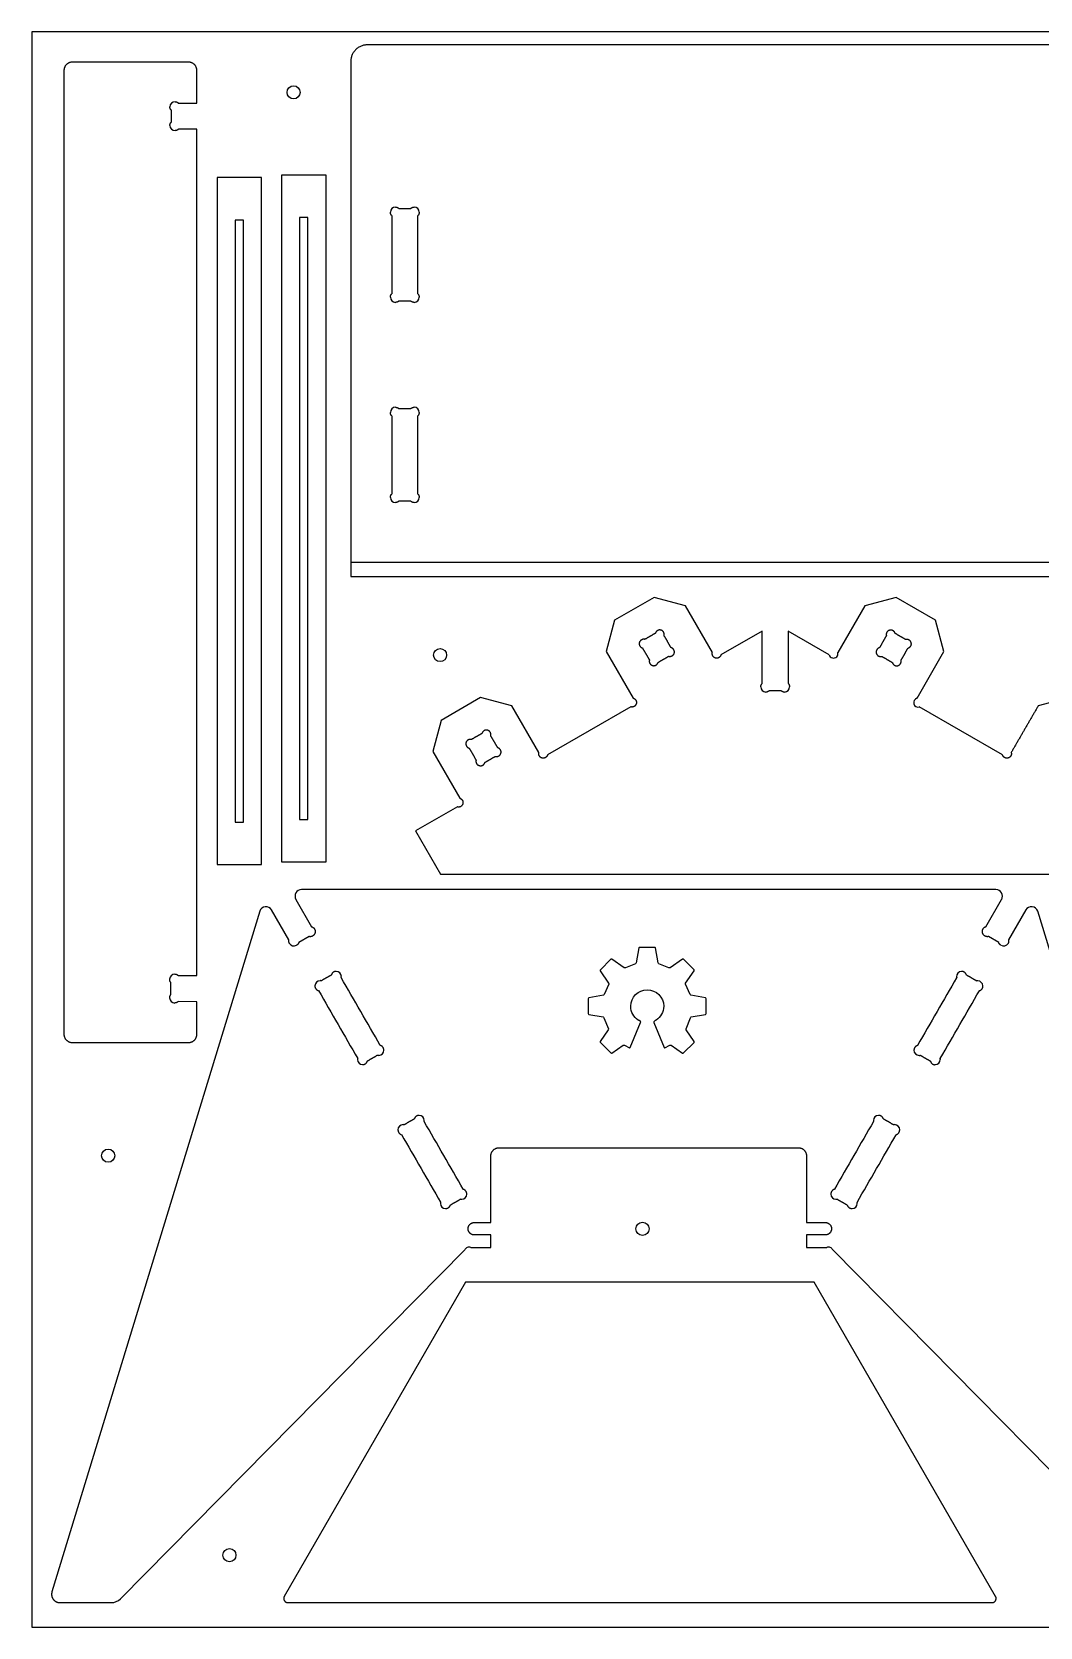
# Model space of a CAD drawing. Header units: millimetres. Extents: x 0 to 2438, y 0 to 1219.
# Drawn here: x 0 to 771, y 0 to 1219 of the extents above; entities that cross this region are included whole.
import ezdxf

# ---------------------------------------------------------------- set-up
doc = ezdxf.new("R2010")
doc.units = ezdxf.units.MM
doc.header["$MEASUREMENT"] = 0
for name, color, linetype, true_color in [('Angled Pocket Top', 3, 'Continuous', 0x00ff00), ('Board Fixings', 6, 'Continuous', 0xff00ff), ('Pockets 10mm', 5, 'Continuous', 0x0000ff), ('Pockets 5mm', 4, 'Continuous', 0x00ffff), ('Profile - inside', 30, 'Continuous', 0xff7f00), ('Profile - outside', 18, 'Continuous', 0x000000), ('Stock Perimeter', 1, 'Continuous', 0xff0007)]:
    doc.layers.add(name, color=color, linetype=linetype, true_color=true_color)

msp = doc.modelspace()

# ---------------------------------------------------------------- linework, layer by layer
at = {"layer": 'Angled Pocket Top'}
msp.add_line((243.7, 814), (993, 814), dxfattribs=at)
at = {"layer": 'Board Fixings'}
for centre in [(200, 1173), (312, 742.9), (58.3, 360.3), (466.7, 304.4), (151, 55)]:
    msp.add_circle(centre, 5, dxfattribs=at)
at = {"layer": 'Pockets 10mm'}
for p, q in [((464, 519.1), (461.9, 507.6)), ((476, 519.5), (464.6, 519.5)), ((478.7, 507.6), (476.6, 519.1)), ((434.4, 501.6), (440.8, 492.2)), ((442.5, 510.4), (434.5, 502.4)), ((452.8, 503.9), (443.3, 510.5)), ((461.3, 507), (453.7, 503.9)), ((486.9, 503.9), (479.3, 507)), ((497.3, 510.5), (487.8, 503.9)), ((506.1, 502.4), (498.1, 510.4)), ((499.7, 492.2), (506.2, 501.6)), ((440.9, 491.4), (437.5, 483.5)), ((503.1, 483.5), (499.7, 491.4)), ((425.3, 480.3), (425.3, 468.9)), ((436.9, 482.9), (425.8, 480.9)), ((514.8, 480.9), (503.7, 482.9)), ((515.3, 468.9), (515.3, 480.3)), ((425.8, 468.3), (436.6, 466.3)), ((437.2, 465.7), (440.6, 457.3)), ((465.1, 462.9), (464.1, 463.5)), ((476.5, 463.5), (475.5, 462.9)), ((500, 457.3), (503.4, 465.7)), ((504, 466.3), (514.8, 468.3)), ((440.5, 456.5), (434.4, 447.6)), ((457.4, 442.9), (465.3, 462.2)), ((475.3, 462.2), (483.2, 442.9)), ((506.2, 447.6), (500.1, 456.5)), ((434.5, 446.8), (442.5, 438.8)), ((443.3, 438.7), (452, 444.7)), ((452.9, 444.7), (456.7, 442.7)), ((483.9, 442.7), (487.7, 444.7)), ((488.6, 444.7), (497.3, 438.7)), ((498.1, 438.8), (506.1, 446.8))]:
    msp.add_line(p, q, dxfattribs=at)
for points in [[(464.6, 519.5), (464.3, 519.5), (464.1, 519.3), (464, 519.1)], [(476.6, 519.1), (476.5, 519.3), (476.3, 519.5), (476, 519.5)], [(434.5, 502.4), (434.3, 502.2), (434.3, 501.8), (434.4, 501.6)], [(443.3, 510.5), (443.1, 510.6), (442.7, 510.6), (442.5, 510.4)], [(453.7, 503.9), (453.4, 503.7), (453, 503.8), (452.8, 503.9)], [(461.9, 507.6), (461.9, 507.4), (461.6, 507.1), (461.3, 507)], [(479.3, 507), (479, 507.1), (478.7, 507.4), (478.7, 507.6)], [(487.8, 503.9), (487.5, 503.8), (487.2, 503.7), (486.9, 503.9)], [(498.1, 510.4), (497.9, 510.6), (497.5, 510.6), (497.3, 510.5)], [(506.2, 501.6), (506.3, 501.8), (506.3, 502.2), (506.1, 502.4)], [(440.8, 492.2), (441, 492), (441, 491.6), (440.9, 491.4)], [(499.7, 491.4), (499.6, 491.6), (499.6, 492), (499.7, 492.2)], [(425.8, 480.9), (425.6, 480.8), (425.3, 480.5), (425.3, 480.3)], [(437.5, 483.5), (437.4, 483.2), (437.1, 483), (436.9, 482.9)], [(503.7, 482.9), (503.5, 483), (503.2, 483.2), (503.1, 483.5)], [(515.3, 480.3), (515.3, 480.5), (515, 480.8), (514.8, 480.9)], [(425.3, 468.9), (425.3, 468.6), (425.6, 468.4), (425.8, 468.3)], [(436.6, 466.3), (436.9, 466.3), (437.2, 466), (437.2, 465.7)], [(464.1, 463.5), (464, 463.6), (463.7, 463.8), (463.5, 463.9)], [(477.1, 463.9), (476.9, 463.8), (476.6, 463.6), (476.5, 463.5)], [(503.4, 465.7), (503.4, 466), (503.7, 466.3), (504, 466.3)], [(514.8, 468.3), (515, 468.4), (515.3, 468.6), (515.3, 468.9)], [(440.6, 457.3), (440.7, 457.1), (440.7, 456.7), (440.5, 456.5)], [(465.3, 462.2), (465.4, 462.4), (465.3, 462.7), (465.1, 462.9)], [(475.5, 462.9), (475.3, 462.7), (475.1, 462.4), (475.3, 462.2)], [(500.1, 456.5), (499.9, 456.7), (499.9, 457.1), (500, 457.3)], [(434.4, 447.6), (434.3, 447.3), (434.3, 447), (434.5, 446.8)], [(452, 444.7), (452.3, 444.9), (452.6, 444.9), (452.9, 444.7)], [(456.7, 442.7), (457, 442.6), (457.3, 442.7), (457.4, 442.9)], [(483.2, 442.9), (483.3, 442.7), (483.6, 442.6), (483.9, 442.7)], [(487.7, 444.7), (488, 444.9), (488.3, 444.9), (488.6, 444.7)], [(506.1, 446.8), (506.3, 447), (506.3, 447.3), (506.2, 447.6)], [(442.5, 438.8), (442.7, 438.6), (443.1, 438.5), (443.3, 438.7)], [(497.3, 438.7), (497.5, 438.5), (497.9, 438.6), (498.1, 438.8)]]:
    msp.add_open_spline(points, degree=3, dxfattribs=at)
msp.add_open_spline([(463.5, 463.9), (460, 466.2), (457.7, 470.1), (457.7, 474.5), (457.7, 481.5), (463.4, 487.1), (470.3, 487.1), (477.2, 487.1), (482.9, 481.5), (482.9, 474.5), (482.9, 470.1), (480.6, 466.2), (477.1, 463.9)], degree=3, knots=[190, 190, 190, 190, 191, 191, 191, 192, 192, 192, 193, 193, 193, 194, 194, 194, 194], dxfattribs=at)
at = {"layer": 'Pockets 5mm'}
for points in [[(161.8, 615.3), (161.8, 1075.3), (155.3, 1075.3), (155.3, 615.3), (161.8, 615.3)], [(211, 617.3), (211, 1077.3), (204.5, 1077.3), (204.5, 617.3), (211, 617.3)]]:
    msp.add_lwpolyline(points, dxfattribs=at)
at = {"layer": 'Profile - inside'}
for centre, radius, start, end in [((277.9, 1081.4), 3.93, 90, 180), ((292.1, 1081.4), 3.93, 0, 90), ((12483.5, 1048.9), 12208.5, 179.85968, 180.14032), ((-11913.5, 1048.9), 12208.5, 359.85968, 0.14032), ((277.9, 1016.4), 3.93, 180, 270), ((292.1, 1016.4), 3.93, 270, 0), ((277.9, 928.4), 3.93, 90, 180), ((292.1, 928.4), 3.93, 0, 90), ((12483.5, 895.9), 12208.5, 179.85968, 180.14032), ((-11913.5, 895.9), 12208.5, 359.85968, 0.14032), ((277.9, 863.4), 3.93, 180, 270), ((292.1, 863.4), 3.93, 270, 0), ((232.6, 497.2), 3.93, 360, 90), ((710.6, 497.1), 3.93, 90, 180), ((220.3, 490.1), 3.93, 90, 180), ((-10321.5, -5633.7), 12208.5, 29.85968, 30.14032), ((11264.7, -5633.8), 12208.5, 149.85968, 150.14032), ((722.9, 490), 3.93, 0, 90), ((10806.9, 6564.8), 12208.5, 209.85968, 210.14032), ((-9863.6, 6564.7), 12208.5, 329.85968, 330.14032), ((265.1, 440.9), 3.93, 270, 0), ((678.1, 440.9), 3.93, 180, 270), ((252.8, 433.8), 3.93, 180, 270), ((690.4, 433.8), 3.93, 270, 0), ((296, 387.2), 3.93, 0, 90), ((647.1, 387.2), 3.93, 90, 180), ((283.7, 380.1), 3.93, 90, 180), ((-10258.1, -5743.7), 12208.5, 29.85968, 30.14032), ((11201.2, -5743.7), 12208.5, 149.85968, 150.14032), ((659.4, 380.1), 3.93, 0, 90), ((10870.3, 6454.8), 12208.5, 209.85968, 210.14032), ((-9927.2, 6454.7), 12208.5, 329.85968, 330.14032), ((328.5, 330.9), 3.93, 270, 0), ((614.6, 330.9), 3.93, 180, 270), ((316.2, 323.8), 3.93, 180, 270), ((626.9, 323.8), 3.93, 270, 0)]:
    msp.add_arc(centre, radius, start, end, dxfattribs=at)
for points, weights in [([(277.9, 1085.3), (279.5, 1085.3), (280.5, 1084.2)], [1, 0.853553390593, 0.853553390593]), ([(289.5, 1084.2), (290.5, 1085.3), (292.1, 1085.3)], [0.853553390593, 0.853553390593, 1]), ([(275, 1078.8), (274, 1079.8), (274, 1081.4)], [0.853553390593, 0.853553390593, 1]), ([(296, 1081.4), (296, 1079.8), (295, 1078.8)], [1, 0.853553390593, 0.853553390593]), ([(274, 1016.4), (274, 1018), (275, 1019)], [1, 0.853553390593, 0.853553390593]), ([(280.5, 1013.5), (279.5, 1012.5), (277.9, 1012.5)], [0.853553390593, 0.853553390593, 1]), ([(292.1, 1012.5), (290.5, 1012.5), (289.5, 1013.5)], [1, 0.853553390593, 0.853553390593]), ([(295, 1019), (296, 1018), (296, 1016.4)], [0.853553390593, 0.853553390593, 1]), ([(275, 925.8), (274, 926.8), (274, 928.4)], [0.853553390593, 0.853553390593, 1]), ([(277.9, 932.3), (279.5, 932.3), (280.5, 931.3)], [1, 0.853553390593, 0.853553390593]), ([(289.5, 931.3), (290.5, 932.3), (292.1, 932.3)], [0.853553390593, 0.853553390593, 1]), ([(296, 928.4), (296, 926.8), (295, 925.8)], [1, 0.853553390593, 0.853553390593]), ([(274, 863.4), (274, 865), (275, 866)], [1, 0.853553390593, 0.853553390593]), ([(295, 866), (296, 865), (296, 863.4)], [0.853553390593, 0.853553390593, 1]), ([(280.5, 860.6), (279.5, 859.5), (277.9, 859.5)], [0.853553390593, 0.853553390593, 1]), ([(292.1, 859.5), (290.5, 859.5), (289.5, 860.6)], [1, 0.853553390593, 0.853553390593]), ([(232.6, 501.2), (229.5, 501.2), (228.9, 498.4)], [0.999999999881, 0.758819025842, 0.914835791518]), ([(714.3, 498.3), (713.7, 501.1), (710.6, 501.1)], [0.914835791626, 0.758819025933, 1]), ([(216.3, 490.1), (216.3, 487.1), (219.1, 486.5)], [1, 0.758819064104, 0.914835742241]), ([(221.1, 493.9), (220.8, 494.1), (220.3, 494.1)], [0.914835791518, 0.94828775517, 1]), ([(236.3, 496.4), (236.5, 496.7), (236.5, 497.2)], [0.914835742024, 0.948287716885, 0.999999999881]), ([(706.7, 497.1), (706.7, 496.6), (706.9, 496.3)], [1, 0.948287729328, 0.914835758084]), ([(722.9, 494), (722.4, 494), (722.1, 493.8)], [1.00000000012, 0.948287755282, 0.914835791626]), ([(724.1, 486.4), (726.9, 487), (726.9, 490)], [0.914835742349, 0.758819064194, 1.00000000012]), ([(269, 440.9), (269, 444), (266.2, 444.6)], [0.999999999762, 0.758819063923, 0.914835742024]), ([(677, 444.5), (674.2, 443.9), (674.2, 440.9)], [0.914835742566, 0.758819064373, 1.00000000035]), ([(249, 434.7), (248.8, 434.4), (248.8, 433.8)], [0.914835741807, 0.948287716661, 0.999999999644]), ([(252.8, 429.9), (255.8, 429.9), (256.4, 432.7)], [0.999999999644, 0.758819025663, 0.9148357913]), ([(264.2, 437.2), (264.5, 437), (265.1, 437)], [0.9148357913, 0.948287754944, 0.999999999762]), ([(678.1, 436.9), (678.7, 436.9), (679, 437.1)], [1.00000000035, 0.948287755506, 0.914835791842]), ([(686.8, 432.6), (687.4, 429.8), (690.4, 429.8)], [0.914835791842, 0.758819026113, 1.00000000024]), ([(694.4, 433.8), (694.4, 434.3), (694.2, 434.6)], [1.00000000024, 0.948287717223, 0.914835742349]), ([(296, 391.1), (293, 391.1), (292.3, 388.4)], [0.999999999764, 0.758819025754, 0.914835791409]), ([(650.8, 388.4), (650.1, 391.1), (647.1, 391.1)], [0.914835791626, 0.758819025933, 1]), ([(279.8, 380.1), (279.8, 377.1), (282.5, 376.4)], [0.999999999882, 0.758819064015, 0.914835742133]), ([(284.5, 383.9), (284.2, 384), (283.7, 384)], [0.914835791409, 0.948287755057, 0.999999999882]), ([(299.8, 386.4), (299.9, 386.7), (299.9, 387.2)], [0.914835741917, 0.948287716774, 0.999999999764]), ([(643.2, 387.2), (643.2, 386.7), (643.3, 386.4)], [1, 0.948287729328, 0.914835758084]), ([(659.4, 384), (658.9, 384), (658.6, 383.9)], [1.00000000012, 0.948287755282, 0.914835791626]), ([(660.6, 376.4), (663.3, 377.1), (663.3, 380.1)], [0.914835742349, 0.758819064194, 1.00000000012]), ([(332.4, 330.9), (332.4, 333.9), (329.7, 334.6)], [0.999999999645, 0.758819063835, 0.914835741917]), ([(613.4, 334.6), (610.7, 333.9), (610.7, 330.9)], [0.914835742567, 0.758819064374, 1.00000000036]), ([(312.4, 324.7), (312.3, 324.3), (312.3, 323.8)], [0.914835742133, 0.948287716998, 1]), ([(316.2, 319.9), (319.2, 319.9), (319.9, 322.7)], [1, 0.758819083435, 0.914835717231]), ([(327.7, 327.2), (328, 327), (328.5, 327)], [0.914835791193, 0.948287754833, 0.999999999645]), ([(614.6, 327), (615.1, 327), (615.4, 327.1)], [1.00000000036, 0.948287755507, 0.914835791843]), ([(623.2, 322.6), (623.9, 319.9), (626.9, 319.9)], [0.914835791843, 0.758819026112, 1.00000000024]), ([(630.8, 323.8), (630.8, 324.3), (630.7, 324.6)], [1.00000000024, 0.948287717223, 0.914835742349])]:
    msp.add_rational_spline(points, weights, degree=2, dxfattribs=at)
for points in [[(280.5, 1084.2), (285, 1084.3), (289.5, 1084.2)], [(289.5, 1013.5), (285, 1013.5), (280.5, 1013.5)], [(280.5, 931.3), (285, 931.3), (289.5, 931.3)], [(289.5, 860.6), (285, 860.5), (280.5, 860.6)], [(228.9, 498.4), (224.9, 496.2), (221.1, 493.9)], [(722.1, 493.8), (718.3, 496.1), (714.3, 498.3)], [(256.4, 432.7), (260.4, 434.9), (264.2, 437.2)], [(679, 437.1), (682.8, 434.8), (686.8, 432.6)], [(292.3, 388.4), (288.4, 386.2), (284.5, 383.9)], [(658.6, 383.9), (654.7, 386.2), (650.8, 388.4)], [(319.9, 322.7), (323.8, 324.8), (327.7, 327.2)], [(615.4, 327.1), (619.3, 324.8), (623.2, 322.6)]]:
    msp.add_open_spline(points, degree=2, dxfattribs=at)
for points, weights, knots in [([(478.6, 737.3), (478, 734.8), (475.3, 734.8), (471.9, 734.8), (471.9, 738.2), (471.9, 738.7), (472, 739.1), (469.4, 743.7), (466.7, 748.3), (464.2, 749), (464.2, 751.6), (464.2, 755), (467.6, 755), (468, 755), (468.5, 754.9), (472.5, 757.3), (476.6, 759.6), (477.3, 762.1), (479.9, 762.1), (483.3, 762.1), (483.3, 758.7), (483.3, 758.3), (483.2, 757.8), (485.9, 753.2), (488.5, 748.6), (491.1, 747.9), (491.1, 745.3), (491.1, 741.9), (487.6, 741.9), (487.2, 741.9), (486.7, 742), (482.7, 739.7), (478.6, 737.3)], [0.914869486848, 0.758792985367, 1, 0.707106781187, 1, 0.948313839792, 0.914869543755, 0.914869543755, 0.914869543755, 0.75879294122, 0.999999999881, 0.707106781103, 0.999999999881, 0.948313795623, 0.914869486631, 0.914869486631, 0.914869486631, 0.758792985187, 0.999999999763, 0.707106781019, 0.999999999763, 0.948313839567, 0.914869543538, 0.914869543538, 0.914869543538, 0.75879294104, 0.999999999644, 0.707106780935, 0.999999999644, 0.948313795398, 0.914869486414, 0.914869486414, 0.914869486414], [-0.810809, -0.810809, -0.810809, -0.636173, -0.636173, -0.424115, -0.424115, -0.386694, -0.386694, 0.031469, 0.031469, 0.206105, 0.206105, 0.418162, 0.418162, 0.455584, 0.455584, 0.823746, 0.823746, 0.998382, 0.998382, 1.21044, 1.21044, 1.247861, 1.247861, 1.666023, 1.666023, 1.840659, 1.840659, 2.052717, 2.052717, 2.090138, 2.090138, 2.4583, 2.4583, 2.4583]), ([(649.6, 741.9), (649.2, 741.8), (648.7, 741.8), (645.3, 741.8), (645.3, 745.2), (645.3, 747.8), (647.8, 748.5), (650.5, 753.1), (653.1, 757.7), (653, 758.1), (653, 758.6), (653, 762), (656.4, 762), (659.1, 762), (659.8, 759.5), (663.8, 757.1), (667.9, 754.8), (668.3, 754.9), (668.7, 754.9), (672.2, 754.9), (672.2, 751.5), (672.2, 748.9), (669.6, 748.2), (667, 743.6), (664.3, 739), (664.4, 738.6), (664.4, 738.1), (664.4, 734.7), (661, 734.7), (658.4, 734.7), (657.7, 737.2), (653.7, 739.6), (649.6, 741.9)], [0.91482014996, 0.948275664524, 1, 0.707106781187, 1, 0.758831160664, 0.914820093039, 0.914820093039, 0.914820093039, 0.948275620551, 1.00000000012, 0.70710678127, 1.00000000012, 0.758831116669, 0.914820150176, 0.914820150176, 0.914820150176, 0.948275664748, 1.00000000024, 0.707106781353, 1.00000000024, 0.758831160843, 0.914820093255, 0.914820093255, 0.914820093255, 0.948275620774, 1.00000000035, 0.707106781437, 1.00000000035, 0.758831116848, 0.914820150392, 0.914820150392, 0.914820150392], [-0.673621, -0.673621, -0.673621, -0.636173, -0.636173, -0.424115, -0.424115, -0.249506, -0.249506, 0.168656, 0.168656, 0.206105, 0.206105, 0.418162, 0.418162, 0.592771, 0.592771, 0.960933, 0.960933, 0.998382, 0.998382, 1.21044, 1.21044, 1.385048, 1.385048, 1.80321, 1.80321, 1.840659, 1.840659, 2.052717, 2.052717, 2.227325, 2.227325, 2.595488, 2.595488, 2.595488]), ([(346.2, 660.8), (345.5, 658.3), (342.9, 658.3), (339.4, 658.3), (339.4, 661.7), (339.4, 662.2), (339.5, 662.6), (336.9, 667.2), (334.2, 671.8), (331.7, 672.5), (331.7, 675.1), (331.7, 678.5), (335.1, 678.5), (335.6, 678.5), (336, 678.4), (340.1, 680.8), (344.1, 683.1), (344.8, 685.6), (347.4, 685.6), (350.8, 685.6), (350.8, 682.2), (350.8, 681.8), (350.7, 681.3), (353.4, 676.7), (356, 672.1), (358.6, 671.4), (358.6, 668.8), (358.6, 665.4), (355.2, 665.4), (354.7, 665.4), (354.3, 665.5), (350.2, 663.2), (346.2, 660.8)], [0.914850751442, 0.758807463705, 1, 0.707106781187, 1, 0.948299361465, 0.914850808354, 0.914850808354, 0.914850808354, 0.758807419548, 0.999999999882, 0.707106781103, 0.999999999882, 0.948299317285, 0.914850751226, 0.914850751226, 0.914850751226, 0.758807463525, 0.999999999763, 0.707106781019, 0.999999999763, 0.948299361241, 0.914850808138, 0.914850808138, 0.914850808138, 0.758807419368, 0.999999999645, 0.707106780935, 0.999999999645, 0.948299317061, 0.914850751009, 0.914850751009, 0.914850751009], [-0.810798, -0.810798, -0.810798, -0.636173, -0.636173, -0.424115, -0.424115, -0.386683, -0.386683, 0.031479, 0.031479, 0.206105, 0.206105, 0.418162, 0.418162, 0.455594, 0.455594, 0.823756, 0.823756, 0.998382, 0.998382, 1.21044, 1.21044, 1.247871, 1.247871, 1.666034, 1.666034, 1.840659, 1.840659, 2.052717, 2.052717, 2.090149, 2.090149, 2.458311, 2.458311, 2.458311])]:
    msp.add_rational_spline(points, weights, degree=2, knots=knots, dxfattribs=at)
at = {"layer": 'Profile - outside'}
for p, q in [((980.3, 1209.3), (256.4, 1209.3)), ((36.8, 1196.1), (30.8, 1196.1)), ((243.7, 1196.6), (243.7, 819.4)), ((24.5, 1189.7), (24.5, 453.1)), ((126.1, 1164.8), (126.1, 1189.7)), ((106.6, 1150.3), (106.6, 1159.3)), ((112, 1164.7), (126.1, 1164.8)), ((126.1, 1144.8), (112, 1144.8)), ((126.1, 498.1), (126.1, 1144.8)), ((243.7, 819.4), (243.7, 813.9)), ((243.7, 813.9), (243.7, 808.5)), ((243.7, 808.5), (243.7, 808.4)), ((243.7, 808.4), (243.7, 802.9)), ((243.7, 802.9), (993, 802.9)), ((475.7, 786.9), (445.4, 769.5)), ((499.5, 780.5), (475.7, 786.9)), ((520.1, 744.9), (499.5, 780.5)), ((636.6, 780.5), (616.1, 744.9)), ((660.5, 786.9), (636.6, 780.5)), ((690.7, 769.5), (660.5, 786.9)), ((445.4, 769.5), (439, 745.6)), ((697.1, 745.6), (690.7, 769.5)), ((558.1, 761.2), (526.7, 743.1)), ((558.2, 721.2), (558.1, 761.2)), ((578.1, 761.2), (578.1, 721.2)), ((609.4, 743.1), (578.1, 761.2)), ((439, 745.6), (459.6, 710)), ((676.6, 709.9), (697.1, 745.6)), ((343, 710.4), (312.8, 693)), ((366.9, 704), (343, 710.4)), ((572.6, 715.7), (563.6, 715.7)), ((793, 710.4), (769.1, 704)), ((387.5, 668.4), (366.9, 704)), ((457.8, 703.3), (394.1, 666.6)), ((741.9, 666.6), (678.3, 703.3)), ((312.8, 693), (306.4, 669.1)), ((306.4, 669.1), (327, 633.5)), ((325.2, 626.9), (293.3, 608.5)), ((293.3, 608.5), (312.4, 575.5)), ((312.4, 575.5), (823.5, 575.5)), ((736.9, 563.7), (206.1, 563.7)), ((201.7, 556.2), (213.7, 535.3)), ((729.2, 535.3), (741.2, 556.2)), ((174.1, 547.1), (15.3, 26.9)), ((196.5, 525.3), (183.2, 548.2)), ((759.7, 548.2), (746.4, 525.3)), ((927.6, 26.9), (768.8, 547.1)), ((211.8, 527.8), (204, 523.3)), ((739, 523.3), (731.2, 527.8)), ((106.3, 483.5), (106.3, 492.5)), ((111.8, 498), (126.1, 498.1)), ((126.1, 478), (111.8, 478.1)), ((126.1, 453.1), (126.1, 478)), ((30.8, 446.8), (36.8, 446.8)), ((36.8, 446.8), (50.7, 446.8)), ((50.7, 446.8), (119.7, 446.8)), ((357.2, 366.4), (388.9, 366.4)), ((388.9, 366.4), (554, 366.4)), ((554, 366.4), (585.8, 366.4)), ((350.8, 318.8), (350.8, 360)), ((592.1, 360), (592.1, 318.8)), ((350.8, 309.2), (350.8, 318.8)), ((592.1, 318.8), (592.1, 309.2)), ((338.1, 309.2), (350.8, 309.2)), ((592.1, 309.2), (606.4, 309.2)), ((350.8, 299.7), (338.1, 299.7)), ((350.8, 290.2), (350.8, 299.7)), ((606.4, 299.7), (592.1, 299.7)), ((592.1, 299.7), (592.1, 290.2)), ((67.7, 21.7), (330.9, 288.3)), ((335.4, 290.2), (350.8, 290.2)), ((592.1, 290.2), (607.6, 290.2)), ((612.1, 288.3), (875.2, 21.7)), ((331.4, 263.6), (192.9, 23.5)), ((597.9, 263.6), (331.4, 263.6)), ((736.6, 23.5), (597.9, 263.6)), ((21.4, 18.7), (21.7, 18.7)), ((21.7, 18.7), (21.9, 18.7)), ((21.9, 18.7), (22, 18.7)), ((22, 18.7), (22.6, 18.7)), ((22.6, 18.7), (60.6, 18.7)), ((195.7, 18.7), (733.8, 18.7))]:
    msp.add_line(p, q, dxfattribs=at)
for points in [[(224.8, 584.8), (224.8, 1109.8), (190.8, 1109.8), (190.8, 584.8), (224.8, 584.8)], [(175.5, 582.8), (175.5, 1107.8), (141.5, 1107.8), (141.5, 582.8), (175.5, 582.8)]]:
    msp.add_lwpolyline(points, dxfattribs=at)
for centre, radius, start, end in [((109.4, 1161.9), 3.93, 90, 180), ((109.4, 1147.7), 3.93, 180, 270), ((612.7, 744), 3.43, 194.9982, 15.0055), ((561, 718.6), 3.93, 180, 270), ((575.2, 718.6), 3.93, 270, 360), ((677.4, 706.6), 3.43, 105.0055, 284.9982), ((206.1, 558.7), 5, 90, 209.8479), ((736.9, 558.7), 5, 330.1521, 90), ((178.9, 545.6), 5, 30.1386, 163.025), ((764, 545.6), 5, 16.975, 149.8613), ((200.3, 524.5), 3.93, 210, 300), ((742.7, 524.5), 3.93, 240, 330), ((109.2, 495.1), 3.93, 90, 180), ((109.2, 480.9), 3.93, 180, 270), ((334.1, 287), 3.43, 67.3127, 158.062), ((608.9, 287), 3.43, 21.938, 112.6873), ((60.6, 28.7), 10, 270, 315.3747)]:
    msp.add_arc(centre, radius, start, end, dxfattribs=at)
for points, weights in [([(256.4, 1209.3), (243.7, 1209.3), (243.7, 1196.6)], [1, 0.707106781187, 1]), ([(30.8, 1196.1), (24.5, 1196.1), (24.5, 1189.7)], [1, 0.707106781187, 1]), ([(126.1, 1189.7), (126.1, 1196.1), (119.7, 1196.1)], [1.00000013966, 0.707106879943, 1.00000013966]), ([(106.6, 1159.3), (105.5, 1160.3), (105.5, 1161.9)], [1.00000013966, 1.00000018685, 1.17157303888]), ([(109.4, 1165.8), (111.1, 1165.8), (112, 1164.7)], [1.17157303888, 1.00000019864, 1.00000013966]), ([(105.5, 1147.7), (105.5, 1149.3), (106.6, 1150.3)], [1.17157303888, 1.00000013364, 1.00000013966]), ([(112, 1144.8), (111.1, 1143.8), (109.4, 1143.8)], [1.00000013966, 1.00000006739, 1.17157303888]), ([(557.1, 718.6), (557.1, 720.2), (558.2, 721.2)], [1.07181848255, 0.914854353835, 0.914854299882]), ([(578.1, 721.2), (579.1, 720.2), (579.1, 718.6)], [0.914854299883, 0.914854233767, 1.07181848255]), ([(563.6, 715.7), (562.6, 714.6), (561, 714.6)], [0.914854299882, 0.914854343056, 1.07181848255]), ([(575.2, 714.6), (573.6, 714.6), (572.6, 715.7)], [1.07181848255, 0.914854294373, 0.914854299882]), ([(196.9, 522.5), (196.1, 523.9), (196.5, 525.3)], [0.999999963703, 0.923879541023, 1]), ([(216.4, 530.6), (215.4, 526.8), (211.8, 527.8)], [1, 0.707106816801, 1]), ([(213.7, 535.3), (217.4, 534.4), (216.4, 530.6)], [1, 0.707106816801, 1]), ([(726.6, 530.6), (725.6, 534.4), (729.2, 535.3)], [1, 0.707106816713, 1]), ([(731.2, 527.8), (727.6, 526.8), (726.6, 530.6)], [1, 0.707106816713, 1]), ([(746.4, 525.3), (746.9, 523.9), (746.1, 522.5)], [0.999999487692, 0.923879779008, 1]), ([(204, 523.3), (203.7, 521.9), (202.2, 521.1)], [1, 0.923879522874, 1]), ([(740.7, 521.1), (739.3, 521.9), (739, 523.3)], [1, 0.923879522853, 1]), ([(106.3, 492.5), (105.3, 493.5), (105.3, 495.1)], [1.00000013966, 1.00000018685, 1.17157303888]), ([(109.2, 499.1), (110.8, 499.1), (111.8, 498)], [1.17157303888, 1.00000019863, 1.00000013966]), ([(105.3, 480.9), (105.3, 482.6), (106.3, 483.5)], [1.17157303888, 1.00000013364, 1.00000013966]), ([(111.8, 478.1), (110.8, 477), (109.2, 477)], [1.00000013966, 1.0000000674, 1.17157303888]), ([(24.5, 453.1), (24.5, 446.8), (30.8, 446.8)], [1, 0.707106949774, 1.00000013966]), ([(119.7, 446.8), (126.1, 446.8), (126.1, 453.1)], [1.00000013966, 0.707107118361, 1.00000013966]), ([(350.8, 360), (350.8, 366.4), (357.2, 366.4)], [0.999999581013, 0.707107060511, 0.999999860338]), ([(585.8, 366.4), (592.1, 366.4), (592.1, 360)], [0.999999860338, 0.707106851018, 1])]:
    msp.add_rational_spline(points, weights, degree=2, dxfattribs=at)
msp.add_open_spline([(119.7, 1196.1), (85.2, 1196.1), (50.7, 1196.1), (43.8, 1196.1), (36.8, 1196.1)], degree=2, knots=[250.09204, 250.09204, 250.09204, 252.808278, 252.808278, 253.24129, 253.24129, 253.24129], dxfattribs=at)
for points, weights, knots in [([(526.7, 743.1), (526, 740.5), (523.4, 740.5), (520, 740.5), (520, 744), (520, 744.4), (520.1, 744.9)], [0.914854299882, 0.759050839292, 1.00016785396, 0.707225471862, 1.00016785396, 0.94839465189, 0.914921734219], [112.9413027, 112.9413027, 112.9413027, 113.1158444, 113.1158444, 113.327902, 113.327902, 113.36538, 113.36538, 113.36538]), ([(459.6, 710), (462.1, 709.3), (462.1, 706.7), (462.1, 703.2), (458.7, 703.2), (458.3, 703.2), (457.8, 703.3)], [0.914921734219, 0.758998673763, 1.00016785385, 0.707225471779, 1.00016785385, 0.948342486339, 0.914854299669], [119.927139, 119.927139, 119.927139, 120.1017185, 120.1017185, 120.3137761, 120.3137761, 120.3512918, 120.3512918, 120.3512918]), ([(394.1, 666.6), (393.4, 664.1), (390.8, 664.1), (387.4, 664.1), (387.4, 667.5), (387.4, 667.9), (387.5, 668.4)], [0.914854299669, 0.759035837593, 1.0001576255, 0.707218239249, 1.0001576255, 0.948363234502, 0.914884297585], [123.2473405, 123.2473405, 123.2473405, 123.4218875, 123.4218875, 123.633945, 123.633945, 123.6714388, 123.6714388, 123.6714388]), ([(748.5, 668.4), (748.7, 667.9), (748.7, 667.5), (748.7, 664.1), (745.2, 664.1), (742.6, 664.1), (741.9, 666.6)], [0.914780146652, 0.948244735656, 1, 0.707106781187, 1, 0.758804721541, 0.914854299666], [163.6614038, 163.6614038, 163.6614038, 163.6988751, 163.6988751, 163.9109326, 163.9109326, 164.0855604, 164.0855604, 164.0855604]), ([(327, 633.5), (329.5, 632.8), (329.5, 630.2), (329.5, 626.7), (326.1, 626.7), (325.6, 626.7), (325.2, 626.9)], [0.914884297585, 0.75901263008, 1.00015762539, 0.707218239167, 1.00015762539, 0.948340026967, 0.914854299455], [130.2329876, 130.2329876, 130.2329876, 130.4075515, 130.4075515, 130.619609, 130.619609, 130.6571195, 130.6571195, 130.6571195]), ([(338.1, 299.7), (333.4, 299.7), (333.4, 304.5), (333.4, 309.2), (338.1, 309.2)], [1, 0.707106781187, 1, 0.707106781187, 1], [586.4569073, 586.4569073, 586.4569073, 586.7514316, 586.7514316, 587.0459559, 587.0459559, 587.0459559]), ([(606.4, 309.2), (611.2, 309.2), (611.2, 304.5), (611.2, 299.7), (606.4, 299.7)], [1, 0.707106781187, 1, 0.707106781187, 1], [601.6192535, 601.6192535, 601.6192535, 601.9137779, 601.9137779, 602.2083022, 602.2083022, 602.2083022]), ([(15.3, 26.9), (14.4, 23.9), (16.3, 21.3), (18.2, 18.7), (21.4, 18.7)], [0.999999999762, 0.893028253568, 0.999999999762, 0.893028279072, 0.999999948754], [559.0943108, 559.0943108, 559.0943108, 559.3276938, 559.3276938, 559.5610768, 559.5610768, 559.5610768]), ([(192.9, 23.5), (192, 21.9), (192.9, 20.3), (193.9, 18.7), (195.7, 18.7)], [1, 0.866084487159, 1, 0.866084487159, 1], [86.6174555, 86.6174555, 86.6174555, 86.7483257, 86.7483257, 86.8791958, 86.8791958, 86.8791958]), ([(733.8, 18.7), (735.7, 18.7), (736.6, 20.3), (737.5, 21.9), (736.6, 23.5)], [1, 0.866025403784, 1, 0.866025403784, 1], [54.0326127, 54.0326127, 54.0326127, 54.1635124, 54.1635124, 54.2944121, 54.2944121, 54.2944121])]:
    msp.add_rational_spline(points, weights, degree=2, knots=knots, dxfattribs=at)
msp.add_open_spline([(769.1, 704), (758.8, 686.2), (748.5, 668.4)], degree=2, dxfattribs=at)
at = {"layer": 'Stock Perimeter'}
msp.add_lwpolyline([(2438.4, 0), (2438.4, 1219.2), (0, 1219.2), (0, 0), (2438.4, 0)], dxfattribs=at)

doc.saveas('drawing.dxf')
